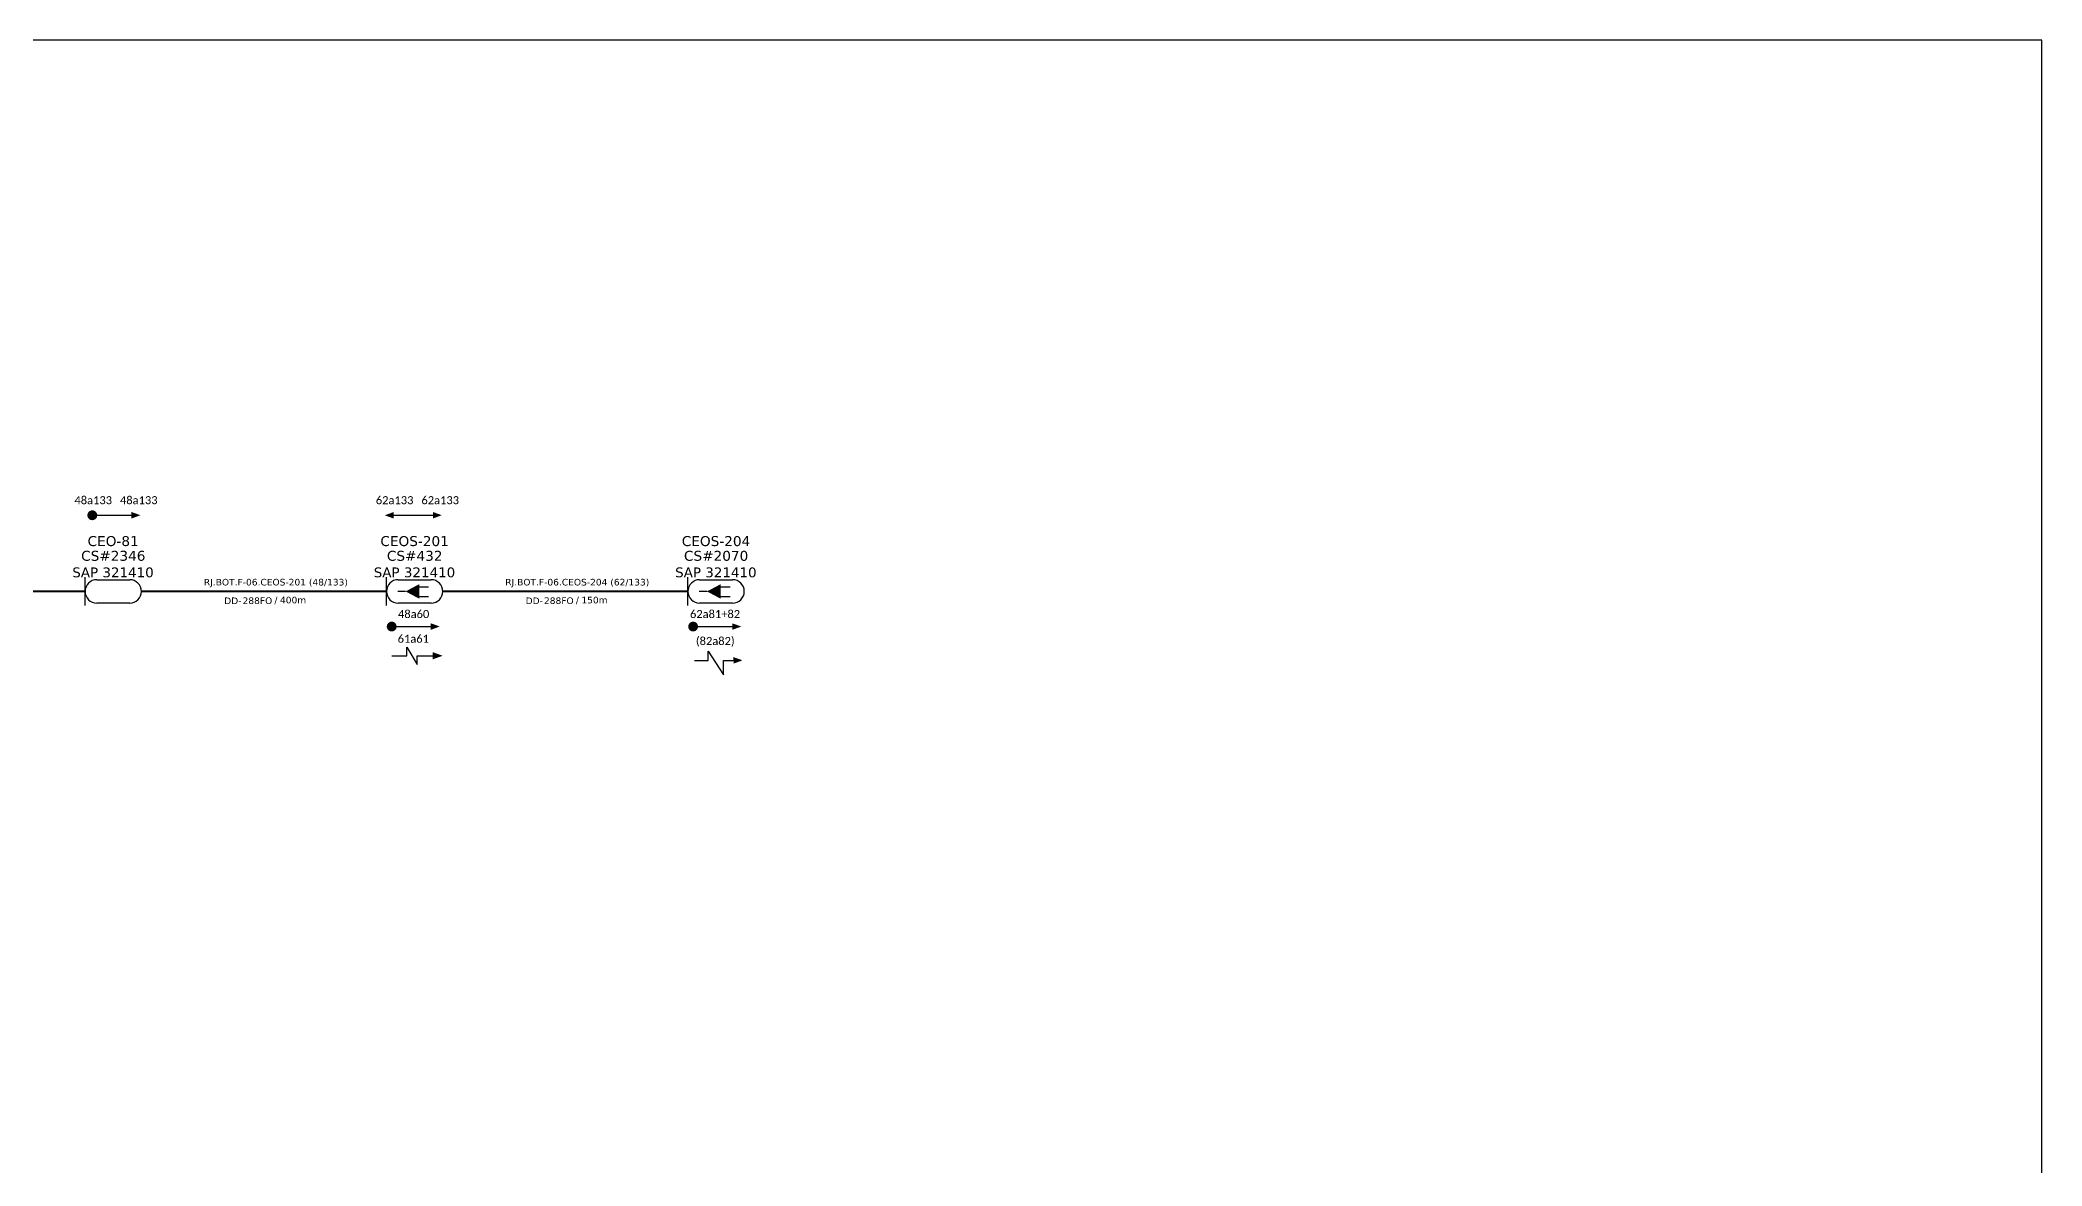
# Model space of a CAD drawing. Header units: metres. Extents: x -1286 to 468, y -500 to 94.
# Drawn here: x -860.1 to -445.1, y -139 to 94.2 of the extents above; entities that cross this region are included whole.
import ezdxf
from ezdxf.enums import TextEntityAlignment as Align

# ---------------------------------------------------------------- set-up
doc = ezdxf.new("R2010")
doc.units = ezdxf.units.M
for name, color, linetype in [('20.4-CEOS', 1, 'Continuous'), ('20.5-CABO AÉREO', 1, 'Continuous'), ('CEO', 1, 'Continuous'), ('SETA', 7, 'Continuous')]:
    doc.layers.add(name, color=color, linetype=linetype)
doc.layers.add('40.1-ETIQUETAS', color=1, linetype='Continuous', lineweight=20)
doc.styles.add('ARIAL', font='arial.ttf')
doc.styles.add('siredit', font='verdana.ttf')

# ---------------------------------------------------------------- blocks, each defined once
blk = doc.blocks.new('ETIQUETA_RS5F')
at = {"layer": '40.1-ETIQUETAS', "color": 0, "style": 'siredit'}
blk.add_text('/', height=1.5, dxfattribs=at).set_placement((1.58, -1.95), align=Align.MIDDLE_RIGHT)
for tag, p in [('ETIQUETA_R_PRIMARIA', (1.21, 4.1)), ('ETIQUETA_R_SECUNDARIA', (1.21, 2.1)), ('F_ATIVAS/F_MORTAS', (1.14, -4.24))]:
    blk.add_attdef(tag, text='', height=1.5, dxfattribs=at).set_placement(p, align=Align.MIDDLE_CENTER)
for tag, p in [('TIPO_CABO', (-6.58, -2.12)), ('CAP_CABO', (0.4, -2.09))]:
    blk.add_attdef(tag, text='', height=1.5, dxfattribs=at).set_placement(p, align=Align.MIDDLE_RIGHT)
blk.add_attdef('METROS', text='', height=1.5, dxfattribs=at).set_placement((2.14, -1.95), align=Align.MIDDLE_LEFT)
for tag, p in [('FUSÃO_1', (0.85, -8.39)), ('FUSÃO_2', (0.85, -10.6)), ('FUSÃO_3', (0.85, -12.93)), ('FUSÃO_4', (0.85, -15.14)), ('FUSÃO_5', (0.85, -17.16))]:
    blk.add_attdef(tag, text='', height=1.5, dxfattribs=at).set_placement(p, align=Align.CENTER)

msp = doc.modelspace()

# ---------------------------------------------------------------- linework, layer by layer
at = {"color": 3}
for p, q in [((-721.55, -34.31), (-721.55, -32.43)), ((-721.55, -32.43), (-718.35, -37.34)), ((-718.35, -37.34), (-718.35, -34.31))]:
    msp.add_line(p, q, dxfattribs=at)
msp.add_lwpolyline([(-1286.07, -499.81), (-445.07, -499.81), (-445.07, 94.19), (-1286.07, 94.19)], close=True)
at = {"color": 7, "const_width": 1.02}
for points in [[(-849.73, -4.25, 1), (-848.71, -4.25, 1)], [(-787.67, -27.31, 1), (-786.65, -27.31, 1)], [(-725.18, -27.31, 1), (-724.17, -27.31, 1)]]:
    msp.add_lwpolyline(points, format="xyb", close=True, dxfattribs=at)
at = {"color": 7}
for points in [[(-849.22, -4.25), (-841.11, -4.25)], [(-786.74, -4.25), (-778.63, -4.25)], [(-787.16, -27.31), (-779.05, -27.31)], [(-724.67, -27.31), (-716.57, -27.31)], [(-784.05, -33.36), (-784.05, -31.56), (-781.9, -35.15), (-781.9, -33.36)]]:
    msp.add_lwpolyline(points, dxfattribs=at)
at = {"color": 3}
for points in [[(-724.41, -34.31), (-721.55, -34.31)], [(-718.35, -34.31), (-716.31, -34.31)]]:
    msp.add_lwpolyline(points, dxfattribs=at)
msp.add_solid([(-716.31, -33.64), (-714.44, -34.3), (-716.3, -34.99)], dxfattribs=at)
at = {"layer": '20.4-CEOS', "color": 7}
for p, q in [((-848.29, -17.6), (-841.47, -17.6)), ((-785.81, -17.6), (-778.99, -17.6)), ((-723.32, -17.6), (-716.5, -17.6)), ((-841.47, -22.46), (-848.29, -22.46)), ((-778.99, -22.46), (-785.81, -22.46)), ((-716.5, -22.46), (-723.32, -22.46))]:
    msp.add_line(p, q, dxfattribs=at)
for points in [[(-850.72, -22.96), (-850.72, -17.1)], [(-788.24, -22.96), (-788.24, -17.1)], [(-784.28, -20.03), (-785.92, -20.03)], [(-781.59, -19.07), (-779.52, -19.07)], [(-725.75, -22.96), (-725.75, -17.1)], [(-721.79, -20.03), (-723.43, -20.03)], [(-719.1, -19.07), (-717.03, -19.07)], [(-781.59, -21.09), (-779.52, -21.09)], [(-719.1, -21.09), (-717.03, -21.09)]]:
    msp.add_lwpolyline(points, dxfattribs=at)
for points in [[(-784.28, -20.03, 0, 3, 0), (-781.46, -20.03, 3, 3, 0)], [(-721.79, -20.03, 0, 3, 0), (-718.98, -20.03, 3, 3, 0)]]:
    msp.add_lwpolyline(points, format="xyseb", dxfattribs=at)
for centre, start, end in [((-848.29, -20.03), 90, 270), ((-841.47, -20.03), 270, 90), ((-785.81, -20.03), 90, 270), ((-778.99, -20.03), 270, 90), ((-723.32, -20.03), 90, 270), ((-716.5, -20.03), 270, 90)]:
    msp.add_arc(centre, 2.43, start, end, dxfattribs=at)
at = {"layer": '20.5-CABO AÉREO', "color": 7, "ltscale": 8, "const_width": 0.406}
for points in [[(-901.52, -20.03), (-850.72, -20.03)], [(-839.04, -20.03), (-788.24, -20.03)], [(-776.55, -20.03), (-725.75, -20.03)]]:
    msp.add_lwpolyline(points, dxfattribs=at)
at = {"layer": 'SETA', "color": 7}
for points in [[(-787.16, -33.36), (-784.05, -33.36)], [(-781.9, -33.36), (-778.66, -33.36)]]:
    msp.add_lwpolyline(points, dxfattribs=at)
for points in [[(-841.12, -3.57), (-839.25, -4.24), (-841.11, -4.93)], [(-786.73, -4.93), (-788.6, -4.26), (-786.74, -3.57)], [(-778.63, -3.57), (-776.77, -4.24), (-778.63, -4.93)], [(-779.05, -26.63), (-777.19, -27.3), (-779.05, -27.99)], [(-716.57, -26.63), (-714.7, -27.3), (-716.56, -27.99)], [(-778.66, -32.61), (-776.61, -33.36), (-778.66, -34.1)]]:
    msp.add_solid(points, dxfattribs=at)

# ---------------------------------------------------------------- block references
at = {"layer": '40.1-ETIQUETAS', "color": 7}
ref = msp.add_blockref('ETIQUETA_RS5F', (-812.28, -20.03), dxfattribs=dict(at, xscale=0.9144000000000057, yscale=0.9144000000000057, zscale=0.9144000000000057))
ref.add_attrib('ETIQUETA_R_SECUNDARIA', 'RJ.BOT.F-06.CEOS-201 (48/133)', dxfattribs={"color": 0, "height": 1.3716, "style": 'siredit'}).set_placement((-811.17, -18.11), align=Align.MIDDLE_CENTER)
ref.add_attrib('TIPO_CABO', 'DD-', dxfattribs={"color": 0, "height": 1.372, "style": 'siredit'}).set_placement((-818.3, -21.97), align=Align.MIDDLE_RIGHT)
ref.add_attrib('CAP_CABO', '288FO', dxfattribs={"color": 0, "height": 1.372, "style": 'siredit'}).set_placement((-811.92, -21.95), align=Align.MIDDLE_RIGHT)
ref.add_attrib('METROS', '400m', dxfattribs={"color": 0, "height": 1.372, "style": 'siredit'}).set_placement((-810.32, -21.82), align=Align.MIDDLE_LEFT)
ref = msp.add_blockref('ETIQUETA_RS5F', (-749.8, -20.03), dxfattribs=dict(at, xscale=0.9144000000000057, yscale=0.9144000000000057, zscale=0.9144000000000057))
ref.add_attrib('ETIQUETA_R_SECUNDARIA', 'RJ.BOT.F-06.CEOS-204 (62/133)', dxfattribs={"color": 0, "height": 1.3716, "style": 'siredit'}).set_placement((-748.69, -18.11), align=Align.MIDDLE_CENTER)
ref.add_attrib('TIPO_CABO', 'DD-', dxfattribs={"color": 0, "height": 1.372, "style": 'siredit'}).set_placement((-755.82, -21.97), align=Align.MIDDLE_RIGHT)
ref.add_attrib('CAP_CABO', '288FO', dxfattribs={"color": 0, "height": 1.372, "style": 'siredit'}).set_placement((-749.44, -21.95), align=Align.MIDDLE_RIGHT)
ref.add_attrib('METROS', '150m', dxfattribs={"color": 0, "height": 1.372, "style": 'siredit'}).set_placement((-747.84, -21.82), align=Align.MIDDLE_LEFT)

# ---------------------------------------------------------------- texts
at = {"color": 3, "insert": (-720.08, -30.48), "char_height": 1.6591, "width": 28.341, "attachment_point": 5, "style": 'ARIAL'}
msp.add_mtext('{\\fCalibri|b0|i0|c0|p34;(82a82)}', dxfattribs=at)
at = {"layer": '20.4-CEOS', "color": 7, "style": 'siredit'}
for s, height, p in [('CS#2346', 2.06, (-844.87, -12.65)), ('CS#432', 2.06, (-782.39, -12.65)), ('CS#2070', 2.06, (-719.91, -12.65)), ('SAP 321410', 2.032, (-844.93, -16.08)), ('SAP 321410', 2.032, (-782.44, -16.08)), ('SAP 321410', 2.032, (-719.96, -16.08))]:
    msp.add_text(s, height=height, dxfattribs=at).set_placement(p, align=Align.MIDDLE_CENTER)
at = {"layer": '40.1-ETIQUETAS', "color": 7, "char_height": 1.6591, "width": 28.341, "attachment_point": 5, "style": 'ARIAL'}
for s, insert in [('{\\fCalibri|b0|i0|c0|p34;48a133}', (-849.03, -1.14)), ('{\\fCalibri|b0|i0|c0|p34;48a133}', (-839.59, -1.14)), ('{\\fCalibri|b0|i0|c0|p34;62a133}', (-786.55, -1.14)), ('{\\fCalibri|b0|i0|c0|p34;62a133}', (-777.1, -1.14)), ('{\\fCalibri|b0|i0|c0|p34;48a60}', (-782.61, -24.72)), ('{\\fCalibri|b0|i0|c0|p34;62a81+\\C1;82}', (-720.13, -24.72)), ('{\\fCalibri|b0|i0|c0|p34;61a61}', (-782.68, -29.84))]:
    msp.add_mtext(s, dxfattribs=dict(at, insert=insert))
at = {"layer": 'CEO', "color": 7, "style": 'siredit'}
for s, p in [('CEO-81', (-844.9, -9.6)), ('CEOS-201', (-782.41, -9.6)), ('CEOS-204', (-719.93, -9.6))]:
    msp.add_text(s, height=2.06, dxfattribs=at).set_placement(p, align=Align.MIDDLE_CENTER)

doc.saveas('drawing.dxf')
